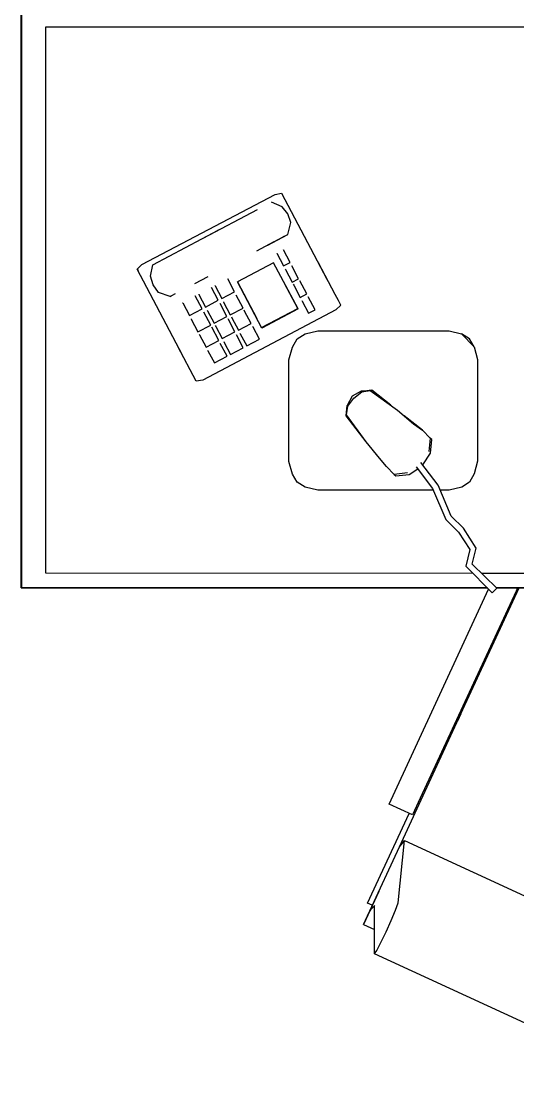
# Model space of a CAD drawing. Header units: millimetres. Extents: x 3103 to 179340, y -10977 to 70536.
# Drawn here: x 87404 to 87910, y 29472 to 30558 of the extents above; entities that cross this region are included whole.
import ezdxf

# ---------------------------------------------------------------- set-up
doc = ezdxf.new("R2010")
doc.units = ezdxf.units.MM
doc.header["$LTSCALE"] = 0.5
doc.layers.add('MEBEL', color=1, linetype='Continuous')

# ---------------------------------------------------------------- blocks, each defined once
blk = doc.blocks.new('ms_34')
for p, q in [((-0.072024, -591.033558), (-0.072024, 0)), ((0, -0.036336), (0, -591.016962)), ((24.951912, -576.099018), (24.951912, -19.634346)), ((24.951912, -19.634346), (1600.566246, -19.634346)), ((122.792028, -261.623958), (258.4146, -190.234566)), ((258.4146, -190.234566), (265.04445, -188.890458)), ((265.04445, -188.890458), (311.192034, -276.482394)), ((185.230422, -234.7209), (240.425136, -205.652334)), ((265.682814, -202.77672), (254.625036, -198.174762)), ((271.400712, -210.191064), (265.682814, -202.77672)), ((274.575018, -218.944932), (271.400712, -210.191064)), ((133.795026, -261.808782), (200.48232, -226.688004)), ((200.48232, -226.688004), (197.94996, -228.021816)), ((271.283196, -231.10371), (274.575018, -218.944932)), ((239.883402, -247.640136), (257.57847, -238.321212)), ((250.974372, -241.799358), (271.283196, -231.10371)), ((266.831016, -233.448606), (250.974372, -241.799358)), ((267.823008, -232.925892), (266.831016, -233.448606)), ((273.70956, -259.661298), (266.821002, -246.586134)), ((256.884954, -259.804062), (220.007232, -279.226686)), ((281.717634, -306.938268), (256.884954, -259.804062)), ((260.169768, -250.089168), (260.260248, -250.261692)), ((260.260248, -250.261692), (267.058038, -263.164044)), ((267.058038, -263.164044), (273.70956, -259.661298)), ((302.219298, -259.450722), (319.322778, -291.914754)), ((117.94338, -266.359524), (122.792028, -261.623958)), ((164.09097, -353.951454), (117.94338, -266.359524)), ((117.94338, -266.359524), (118.848396, -268.077564)), ((118.09716, -266.651916), (117.94338, -266.359524)), ((118.848396, -268.077564), (118.09716, -266.651916)), ((131.334402, -273.529818), (133.795026, -261.808782)), ((268.779804, -266.43219), (268.97757, -266.807844)), ((268.97757, -266.807844), (275.734308, -279.632382)), ((282.385896, -276.12963), (275.431392, -262.929444)), ((134.215452, -282.438474), (131.334402, -273.529818)), ((176.500224, -281.02026), (190.104816, -273.855402)), ((216.995862, -289.427376), (210.098718, -276.337056)), ((244.839552, -326.360322), (220.007232, -279.226686)), ((220.007232, -279.226686), (239.657808, -316.525272)), ((281.4276, -306.38781), (268.01841, -280.935864)), ((275.734308, -279.632382), (282.385896, -276.12963)), ((276.89502, -281.836512), (277.304292, -282.612996)), ((290.572284, -291.66813), (283.546902, -278.33262)), ((139.640952, -290.00616), (134.215452, -282.438474)), ((151.534296, -294.168096), (139.640952, -290.00616)), ((152.045562, -293.899158), (154.499172, -292.607406)), ((156.45354, -291.577722), (152.867604, -293.466282)), ((180.641916, -291.85038), (180.745626, -292.047216)), ((180.745626, -292.047216), (187.538412, -304.9407)), ((200.525094, -298.101714), (193.62831, -285.011106)), ((197.112606, -283.176042), (197.216322, -283.373454)), ((197.216322, -283.373454), (204.009102, -296.266368)), ((204.009102, -296.266368), (216.995862, -289.427376)), ((225.728346, -306.00243), (218.76798, -292.791366)), ((277.304292, -282.612996), (283.920696, -295.171452)), ((283.920696, -295.171452), (290.572284, -291.66813)), ((319.322778, -291.914754), (322.451376, -297.853092)), ((152.867604, -293.466282), (151.534296, -294.168096)), ((151.534296, -294.168096), (152.045562, -293.899158)), ((164.17122, -300.525), (164.27493, -300.726132)), ((164.27493, -300.726132), (171.067716, -313.615038)), ((184.054398, -306.775764), (177.157614, -293.685438)), ((187.538412, -304.9407), (200.525094, -298.101714)), ((209.25765, -314.67648), (202.297284, -301.465416)), ((205.781292, -299.630358), (205.989288, -300.025182)), ((205.989288, -300.025182), (212.741946, -312.841992)), ((285.512136, -298.191834), (285.964464, -299.05014)), ((285.964464, -299.05014), (292.421508, -311.30619)), ((299.073102, -307.802868), (292.16373, -294.688512)), ((325.23222, -303.131964), (320.37363, -307.837488)), ((322.451376, -297.853092), (323.964858, -300.726132)), ((323.964858, -300.726132), (325.00434, -302.698806)), ((325.00434, -302.698806), (325.23222, -303.131964)), ((171.067716, -313.615038), (184.054398, -306.775764)), ((320.37363, -307.837488), (184.77981, -379.282098)), ((192.786954, -323.350812), (185.826876, -310.139754)), ((189.310884, -308.305266), (189.518598, -308.699514)), ((189.518598, -308.699514), (196.271184, -321.515754)), ((196.271184, -321.515754), (209.25765, -314.67648)), ((212.741946, -312.841992), (225.728346, -306.00243)), ((227.384232, -309.145836), (226.911948, -308.249478)), ((233.970738, -321.647646), (227.384232, -309.145836)), ((244.54923, -325.809288), (281.4276, -306.38781)), ((281.717634, -306.938268), (244.839552, -326.360322)), ((281.4276, -306.38781), (281.717634, -306.938268)), ((292.421508, -311.30619), (299.073102, -307.802868)), ((172.840188, -316.979316), (173.047902, -317.373564)), ((173.047902, -317.373564), (179.800488, -330.189804)), ((179.800488, -330.189804), (192.786954, -323.350812)), ((201.029346, -338.996034), (193.97142, -325.59843)), ((197.455428, -323.763942), (197.92707, -324.65916)), ((197.92707, -324.65916), (204.513576, -337.160682)), ((210.91347, -317.820168), (210.44154, -316.924386)), ((217.500042, -330.321696), (210.91347, -317.820168)), ((213.925836, -315.08904), (214.397766, -315.98511)), ((214.397766, -315.98511), (220.984266, -328.486638)), ((220.984266, -328.486638), (233.970738, -321.647646)), ((235.950636, -325.405026), (235.557174, -324.65916)), ((242.444874, -337.731462), (235.950636, -325.405026)), ((180.984948, -332.43828), (181.456374, -333.333492)), ((181.456374, -333.333492), (188.04288, -345.83502)), ((204.513576, -337.160682), (217.500042, -330.321696)), ((225.974178, -346.405794), (219.086766, -333.333492)), ((222.57099, -331.498434), (222.96417, -332.244306)), ((222.96417, -332.244306), (229.458402, -344.571018)), ((280.928064, -337.465386), (289.014318, -332.397084)), ((289.014318, -332.397084), (302.078964, -329.07486)), ((302.078964, -329.07486), (435.579228, -329.07486)), ((435.579228, -329.07486), (448.366998, -332.330418)), ((448.366998, -332.330418), (461.036754, -345.553212)), ((456.254628, -337.340646), (448.366998, -332.330418)), ((178.13115, -380.601024), (159.387948, -345.02478)), ((188.04288, -345.83502), (201.029346, -338.996034)), ((209.50341, -355.079844), (202.616358, -342.007542)), ((206.100582, -340.173054), (206.493474, -340.91835)), ((206.493474, -340.91835), (212.987712, -353.245356)), ((212.987712, -353.245356), (225.974178, -346.405794)), ((229.458402, -344.571018), (242.444874, -337.731462)), ((272.383044, -358.859826), (275.993298, -345.785238)), ((275.993298, -345.785238), (280.928064, -337.465386)), ((461.036754, -345.553212), (456.254628, -337.340646)), ((461.036754, -345.553212), (464.506674, -358.415226)), ((189.630174, -348.847392), (190.022778, -349.592688)), ((190.022778, -349.592688), (196.517016, -361.919118)), ((196.517016, -361.919118), (209.50341, -355.079844)), ((272.383044, -462.257196), (272.383044, -358.859826)), ((464.506674, -358.415226), (464.506674, -461.908722)), ((184.77981, -379.282098), (178.13115, -380.601024)), ((346.03422, -390.60831), (336.776664, -395.78562)), ((349.063824, -390.676122), (346.03422, -390.60831)), ((349.011324, -390.684414), (346.086072, -390.659814)), ((346.17162, -390.744786), (348.968268, -390.69672)), ((346.29879, -390.870666), (348.929286, -390.69672)), ((356.749536, -389.519124), (346.49298, -391.0635)), ((346.85712, -391.425138), (355.371738, -390.084462)), ((355.371738, -390.084462), (383.130168, -409.884456)), ((376.326012, -405.031014), (356.749536, -389.519124)), ((336.776664, -395.78562), (331.669092, -405.080226)), ((332.49171, -405.897048), (338.738682, -397.731972)), ((338.738682, -397.731972), (346.85712, -391.425138)), ((330.660654, -415.801908), (331.933308, -405.34287)), ((331.217052, -414.743046), (332.49171, -405.897048)), ((331.669092, -405.080226), (331.711866, -407.167344)), ((331.711866, -407.167344), (331.720662, -405.132012)), ((331.717728, -407.113554), (331.80621, -405.216984)), ((383.130168, -409.884456), (399.280074, -423.97671)), ((351.10488, -442.147926), (330.660654, -415.801908)), ((351.10488, -442.147926), (331.217052, -414.743046)), ((408.387066, -430.43547), (389.838624, -415.737822)), ((399.280074, -423.97671), (408.387066, -430.43547)), ((408.387066, -430.43547), (416.399718, -438.38625)), ((364.677858, -458.835984), (351.10488, -442.147926)), ((416.399718, -438.38625), (414.933156, -451.966386)), ((418.041516, -440.015034), (416.399718, -438.38625)), ((416.747478, -453.767112), (418.041516, -440.015034)), ((408.686184, -465.709596), (416.747478, -453.767112)), ((275.99037, -475.194744), (272.383044, -462.257196)), ((371.690658, -467.405322), (364.677858, -458.835984)), ((424.418022, -486.385632), (406.969068, -463.453104)), ((464.506674, -461.908722), (461.042904, -474.880602)), ((280.942728, -483.393864), (275.99037, -475.194744)), ((379.703382, -475.355244), (371.690658, -467.405322)), ((393.274854, -473.785686), (379.703382, -475.355244)), ((379.703382, -475.355244), (381.34482, -476.98431)), ((381.34482, -476.98431), (395.089458, -475.58613)), ((395.089458, -475.58613), (403.591134, -469.755078)), ((401.963424, -467.623332), (418.784808, -489.651492)), ((461.042904, -474.880602), (456.286242, -483.195306)), ((289.027188, -488.362602), (280.942728, -483.393864)), ((302.03061, -491.609292), (289.027188, -488.362602)), ((437.657262, -517.794804), (424.418022, -486.385632)), ((448.408626, -488.291646), (435.582162, -491.609292)), ((456.286242, -483.195306), (448.408626, -488.291646)), ((419.614794, -491.609292), (302.03061, -491.609292)), ((418.784808, -489.651492), (432.262518, -521.441748)), ((435.582162, -491.609292), (426.619938, -491.609292)), ((450.202488, -530.183892), (437.657262, -517.794804)), ((432.262518, -521.441748), (445.138476, -534.276582)), ((463.03947, -550.627902), (450.202488, -530.183892)), ((445.138476, -534.276582), (456.620262, -551.721096)), ((456.620262, -551.721096), (452.73342, -568.771938)), ((458.995056, -566.98437), (463.03947, -550.627902)), ((452.73342, -568.771938), (479.569962, -595.9857)), ((484.156968, -591.364578), (458.995056, -566.98437)), ((460.156062, -576.303006), (24.951912, -576.099018)), ((970.642092, -576.533322), (468.612312, -576.303006)), ((-0.072024, -591.033558), (0, -591.016962)), ((474.686124, -591.033558), (-0.072024, -591.033558)), ((0, -591.016962), (474.670032, -591.016962)), ((374.644092, -811.237338), (475.87974, -592.243482)), ((503.764488, -594.259074), (406.252458, -805.19829)), ((447.585654, -719.179062), (506.824206, -591.033558)), ((479.569962, -595.9857), (484.156968, -591.364578)), ((960.533808, -591.016962), (483.798336, -591.016962)), ((483.815358, -591.033558), (960.546684, -591.033558)), ((505.255722, -591.033558), (503.764488, -594.259074)), ((384.913518, -854.752926), (447.585654, -719.179062)), ((447.585654, -719.179062), (444.081474, -726.759342)), ((374.644092, -811.237338), (374.695662, -811.125756)), ((398.388576, -822.209646), (374.644092, -811.237338)), ((374.695662, -811.125756), (375.591516, -809.187702)), ((406.252458, -805.19829), (398.388576, -822.209646)), ((352.595544, -912.049488), (394.876458, -820.586874)), ((354.84288, -919.80114), (384.913518, -854.752926)), ((383.5752, -911.742786), (390.179874, -848.192028)), ((384.913518, -854.752926), (386.666892, -852.656652)), ((386.666892, -852.656652), (389.192604, -849.475194)), ((389.192604, -849.475194), (390.179874, -848.192028)), ((390.179874, -848.192028), (722.91069, -1001.944542)), ((363.907956, -900.191406), (348.35658, -933.832458)), ((357.399918, -914.269638), (352.595544, -912.049488)), ((381.020238, -919.071582), (383.5752, -911.742786)), ((354.84288, -919.80114), (348.35658, -933.832458)), ((348.35658, -933.832458), (354.448272, -920.655156)), ((355.59876, -919.000914), (354.84288, -919.80114)), ((358.441758, -915.769962), (355.59876, -919.000914)), ((359.545038, -914.461902), (358.441758, -915.769962)), ((359.641458, -963.515856), (359.545038, -914.461902)), ((376.6521, -929.605008), (381.020238, -919.071582)), ((348.35658, -933.832458), (359.593392, -939.024642)), ((371.400618, -941.33034), (376.6521, -929.605008)), ((366.195132, -952.233126), (371.400618, -941.33034)), ((361.96554, -960.299778), (366.195132, -952.233126)), ((359.641458, -963.515856), (361.96554, -960.299778)), ((654.842664, -1099.92657), (359.641458, -963.515856))]:
    blk.add_line(p, q)

msp = doc.modelspace()

# ---------------------------------------------------------------- block references
at = {"layer": 'MEBEL'}
msp.add_blockref('ms_34', (87404.3, 30572.2), dxfattribs=at)

doc.saveas('drawing.dxf')
